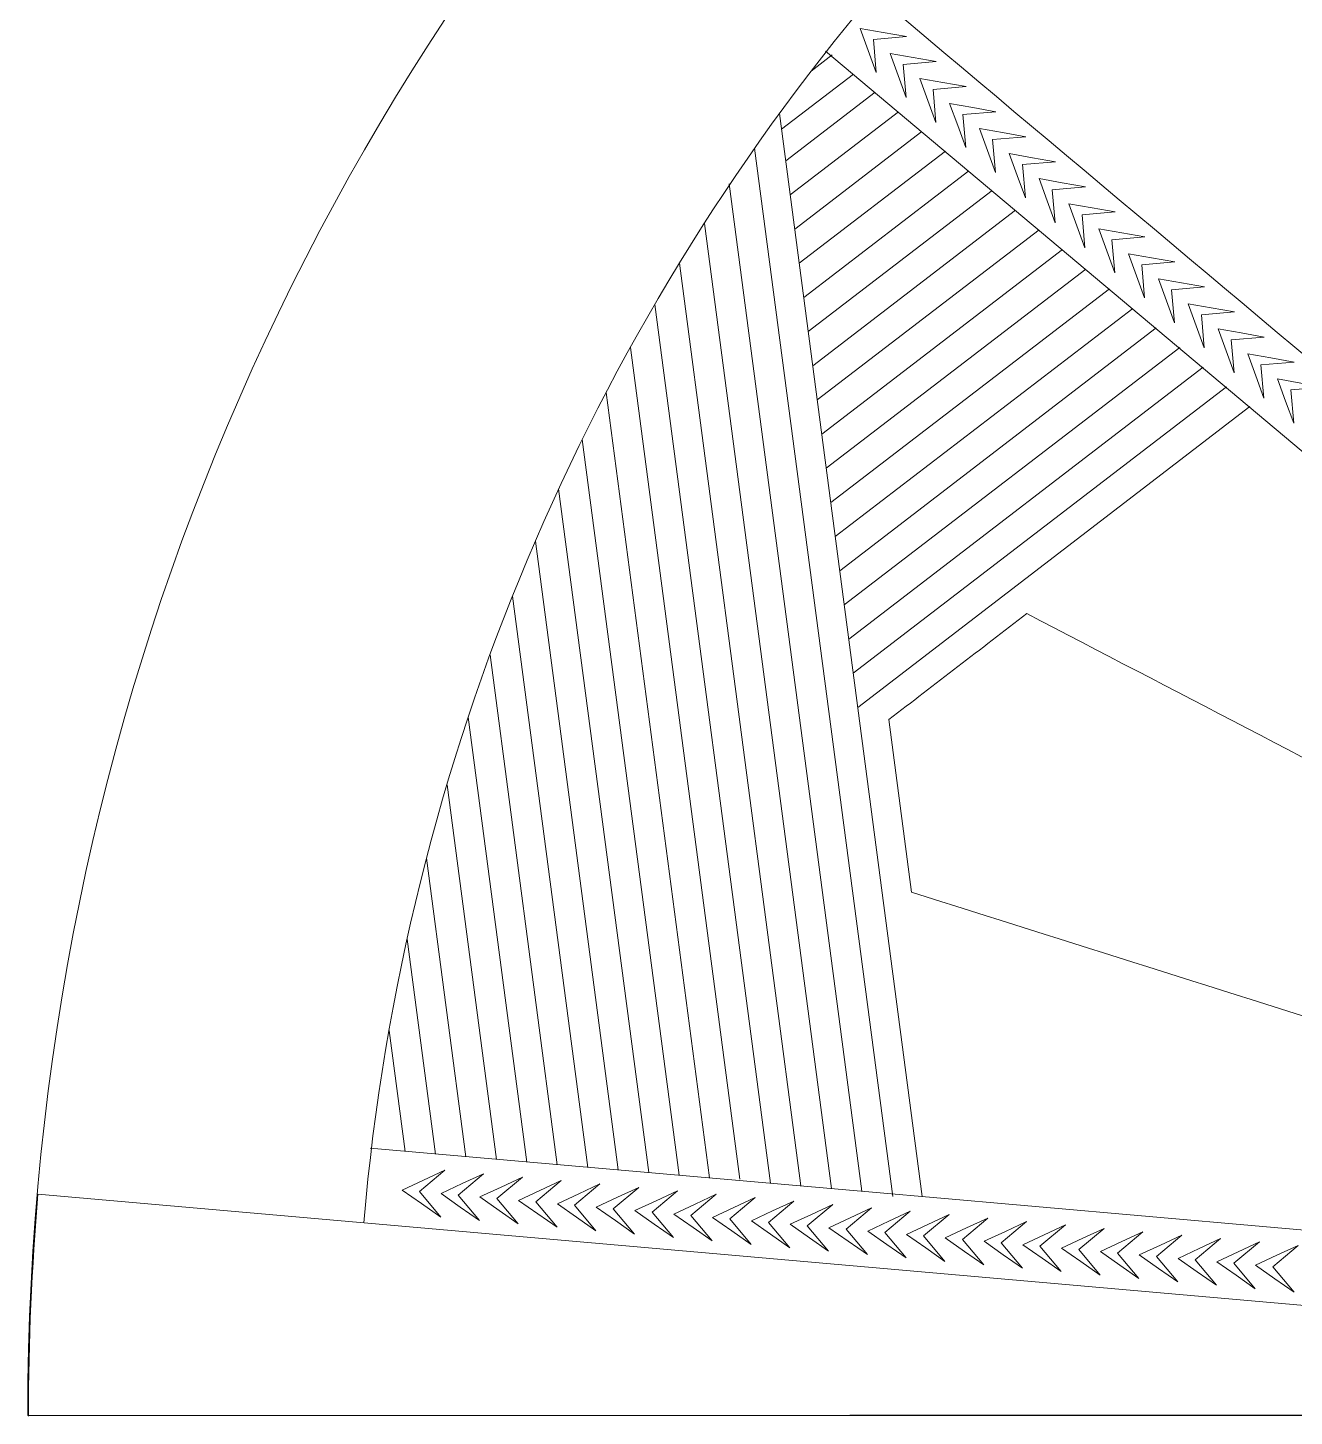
# Model space of a CAD drawing. Header units: inches. Extents: x -151 to 18, y -59 to 24.
# Drawn here: x -151.36 to -144.56, y -51.38 to -43.93 of the extents above; entities that cross this region are included whole.
import ezdxf

# ---------------------------------------------------------------- set-up
doc = ezdxf.new("R2010")
doc.units = ezdxf.units.IN
doc.header["$MEASUREMENT"] = 0
doc.layers.add('Layer 1', color=7, linetype='Continuous')

msp = doc.modelspace()

# ---------------------------------------------------------------- linework, layer by layer
at = {"layer": 'Layer 1', "color": 1, "lineweight": 9}
for points, knots in [([(-137.7157, -47.3529), (-139.9365, -47.3529), (-141.7369, -49.1533), (-141.7369, -51.3741), (-141.7369, -51.3741), (-141.7369, -51.3757), (-141.7369, -51.3774), (-141.7369, -51.379), (-141.7369, -51.379), (-141.7369, -51.379), (-146.9492, -51.3796), (-146.9492, -51.3796), (-146.9492, -51.3796), (-146.9492, -51.3796), (-151.357, -51.3802), (-151.357, -51.3802), (-151.357, -51.3802), (-151.357, -51.3802), (-151.3607, -51.3802), (-151.3607, -51.3802), (-151.3607, -51.3802), (-151.3607, -51.3782), (-151.3607, -51.3761), (-151.3607, -51.3741), (-151.3607, -51.3741), (-151.3607, -43.8433), (-145.2557, -37.7383), (-137.7249, -37.7383), (-137.7249, -37.7383), (-130.1955, -37.7383), (-124.0915, -43.8408), (-124.089, -51.3696), (-124.089, -51.3696), (-124.089, -51.3696), (-133.6945, -51.3741), (-133.6945, -51.3741), (-133.6945, -51.3741), (-133.6945, -49.1533), (-135.4948, -47.3529), (-137.7157, -47.3529)], [0, 0, 0, 0, 0.090909, 0.090909, 0.090909, 0.090909, 0.181818, 0.181818, 0.181818, 0.181818, 0.272727, 0.272727, 0.272727, 0.272727, 0.363636, 0.363636, 0.363636, 0.363636, 0.454545, 0.454545, 0.454545, 0.454545, 0.545455, 0.545455, 0.545455, 0.545455, 0.636364, 0.636364, 0.636364, 0.636364, 0.727273, 0.727273, 0.727273, 0.727273, 0.818182, 0.818182, 0.818182, 0.818182, 1, 1, 1, 1]), ([(-146.6455, -43.9787), (-146.6455, -43.9787), (-146.823, -43.9942), (-146.823, -43.9942), (-146.823, -43.9942), (-146.823, -43.9942), (-146.8074, -44.1717), (-146.8074, -44.1717), (-146.8074, -44.1717), (-146.8074, -44.1717), (-146.8505, -44.0533), (-146.8505, -44.0533), (-146.8505, -44.0533), (-146.8505, -44.0533), (-146.8936, -43.935), (-146.8936, -43.935), (-146.8936, -43.935), (-146.8936, -43.935), (-146.7696, -43.9569), (-146.7696, -43.9569), (-146.7696, -43.9569), (-146.7696, -43.9569), (-146.6455, -43.9787), (-146.6455, -43.9787)], [0, 0, 0, 0, 0.142857, 0.142857, 0.142857, 0.142857, 0.285714, 0.285714, 0.285714, 0.285714, 0.428571, 0.428571, 0.428571, 0.428571, 0.571429, 0.571429, 0.571429, 0.571429, 0.714286, 0.714286, 0.714286, 0.714286, 1, 1, 1, 1]), ([(-146.663, -44.1287), (-146.663, -44.1287), (-146.6474, -44.3061), (-146.6474, -44.3061), (-146.6474, -44.3061), (-146.6474, -44.3061), (-146.6905, -44.1878), (-146.6905, -44.1878), (-146.6905, -44.1878), (-146.6905, -44.1878), (-146.7336, -44.0694), (-146.7336, -44.0694), (-146.7336, -44.0694), (-146.7336, -44.0694), (-146.6096, -44.0913), (-146.6096, -44.0913), (-146.6096, -44.0913), (-146.6096, -44.0913), (-146.4855, -44.1131), (-146.4855, -44.1131), (-146.4855, -44.1131), (-146.4855, -44.1131), (-146.663, -44.1287), (-146.663, -44.1287)], [0, 0, 0, 0, 0.142857, 0.142857, 0.142857, 0.142857, 0.285714, 0.285714, 0.285714, 0.285714, 0.428571, 0.428571, 0.428571, 0.428571, 0.571429, 0.571429, 0.571429, 0.571429, 0.714286, 0.714286, 0.714286, 0.714286, 1, 1, 1, 1]), ([(-146.503, -44.2631), (-146.503, -44.2631), (-146.4875, -44.4405), (-146.4875, -44.4405), (-146.4875, -44.4405), (-146.4875, -44.4405), (-146.5305, -44.3221), (-146.5305, -44.3221), (-146.5305, -44.3221), (-146.5305, -44.3221), (-146.5736, -44.2038), (-146.5736, -44.2038), (-146.5736, -44.2038), (-146.5736, -44.2038), (-146.4496, -44.2257), (-146.4496, -44.2257), (-146.4496, -44.2257), (-146.4496, -44.2257), (-146.3255, -44.2475), (-146.3255, -44.2475), (-146.3255, -44.2475), (-146.3255, -44.2475), (-146.503, -44.2631), (-146.503, -44.2631)], [0, 0, 0, 0, 0.142857, 0.142857, 0.142857, 0.142857, 0.285714, 0.285714, 0.285714, 0.285714, 0.428571, 0.428571, 0.428571, 0.428571, 0.571429, 0.571429, 0.571429, 0.571429, 0.714286, 0.714286, 0.714286, 0.714286, 1, 1, 1, 1]), ([(-146.343, -44.3975), (-146.343, -44.3975), (-146.3274, -44.5749), (-146.3274, -44.5749), (-146.3274, -44.5749), (-146.3274, -44.5749), (-146.3705, -44.4566), (-146.3705, -44.4566), (-146.3705, -44.4566), (-146.3705, -44.4566), (-146.4136, -44.3382), (-146.4136, -44.3382), (-146.4136, -44.3382), (-146.4136, -44.3382), (-146.2896, -44.3601), (-146.2896, -44.3601), (-146.2896, -44.3601), (-146.2896, -44.3601), (-146.1655, -44.3819), (-146.1655, -44.3819), (-146.1655, -44.3819), (-146.1655, -44.3819), (-146.343, -44.3975), (-146.343, -44.3975)], [0, 0, 0, 0, 0.142857, 0.142857, 0.142857, 0.142857, 0.285714, 0.285714, 0.285714, 0.285714, 0.428571, 0.428571, 0.428571, 0.428571, 0.571429, 0.571429, 0.571429, 0.571429, 0.714286, 0.714286, 0.714286, 0.714286, 1, 1, 1, 1]), ([(-146.183, -44.5319), (-146.183, -44.5319), (-146.1675, -44.7093), (-146.1675, -44.7093), (-146.1675, -44.7093), (-146.1675, -44.7093), (-146.2105, -44.5909), (-146.2105, -44.5909), (-146.2105, -44.5909), (-146.2105, -44.5909), (-146.2536, -44.4726), (-146.2536, -44.4726), (-146.2536, -44.4726), (-146.2536, -44.4726), (-146.1296, -44.4945), (-146.1296, -44.4945), (-146.1296, -44.4945), (-146.1296, -44.4945), (-146.0055, -44.5164), (-146.0055, -44.5164), (-146.0055, -44.5164), (-146.0055, -44.5164), (-146.183, -44.5319), (-146.183, -44.5319)], [0, 0, 0, 0, 0.142857, 0.142857, 0.142857, 0.142857, 0.285714, 0.285714, 0.285714, 0.285714, 0.428571, 0.428571, 0.428571, 0.428571, 0.571429, 0.571429, 0.571429, 0.571429, 0.714286, 0.714286, 0.714286, 0.714286, 1, 1, 1, 1]), ([(-146.023, -44.6663), (-146.023, -44.6663), (-146.0074, -44.8437), (-146.0074, -44.8437), (-146.0074, -44.8437), (-146.0074, -44.8437), (-146.0505, -44.7254), (-146.0505, -44.7254), (-146.0505, -44.7254), (-146.0505, -44.7254), (-146.0936, -44.607), (-146.0936, -44.607), (-146.0936, -44.607), (-146.0936, -44.607), (-145.9696, -44.6289), (-145.9696, -44.6289), (-145.9696, -44.6289), (-145.9696, -44.6289), (-145.8455, -44.6507), (-145.8455, -44.6507), (-145.8455, -44.6507), (-145.8455, -44.6507), (-146.023, -44.6663), (-146.023, -44.6663)], [0, 0, 0, 0, 0.142857, 0.142857, 0.142857, 0.142857, 0.285714, 0.285714, 0.285714, 0.285714, 0.428571, 0.428571, 0.428571, 0.428571, 0.571429, 0.571429, 0.571429, 0.571429, 0.714286, 0.714286, 0.714286, 0.714286, 1, 1, 1, 1]), ([(-145.863, -44.8007), (-145.863, -44.8007), (-145.8475, -44.9781), (-145.8475, -44.9781), (-145.8475, -44.9781), (-145.8475, -44.9781), (-145.8905, -44.8597), (-145.8905, -44.8597), (-145.8905, -44.8597), (-145.8905, -44.8597), (-145.9336, -44.7414), (-145.9336, -44.7414), (-145.9336, -44.7414), (-145.9336, -44.7414), (-145.8096, -44.7633), (-145.8096, -44.7633), (-145.8096, -44.7633), (-145.8096, -44.7633), (-145.6855, -44.7852), (-145.6855, -44.7852), (-145.6855, -44.7852), (-145.6855, -44.7852), (-145.863, -44.8007), (-145.863, -44.8007)], [0, 0, 0, 0, 0.142857, 0.142857, 0.142857, 0.142857, 0.285714, 0.285714, 0.285714, 0.285714, 0.428571, 0.428571, 0.428571, 0.428571, 0.571429, 0.571429, 0.571429, 0.571429, 0.714286, 0.714286, 0.714286, 0.714286, 1, 1, 1, 1]), ([(-145.703, -44.9351), (-145.703, -44.9351), (-145.6874, -45.1125), (-145.6874, -45.1125), (-145.6874, -45.1125), (-145.6874, -45.1125), (-145.7305, -44.9942), (-145.7305, -44.9942), (-145.7305, -44.9942), (-145.7305, -44.9942), (-145.7736, -44.8758), (-145.7736, -44.8758), (-145.7736, -44.8758), (-145.7736, -44.8758), (-145.6496, -44.8977), (-145.6496, -44.8977), (-145.6496, -44.8977), (-145.6496, -44.8977), (-145.5255, -44.9195), (-145.5255, -44.9195), (-145.5255, -44.9195), (-145.5255, -44.9195), (-145.703, -44.9351), (-145.703, -44.9351)], [0, 0, 0, 0, 0.142857, 0.142857, 0.142857, 0.142857, 0.285714, 0.285714, 0.285714, 0.285714, 0.428571, 0.428571, 0.428571, 0.428571, 0.571429, 0.571429, 0.571429, 0.571429, 0.714286, 0.714286, 0.714286, 0.714286, 1, 1, 1, 1]), ([(-145.543, -45.0695), (-145.543, -45.0695), (-145.5274, -45.2469), (-145.5274, -45.2469), (-145.5274, -45.2469), (-145.5274, -45.2469), (-145.5705, -45.1285), (-145.5705, -45.1285), (-145.5705, -45.1285), (-145.5705, -45.1285), (-145.6136, -45.0102), (-145.6136, -45.0102), (-145.6136, -45.0102), (-145.6136, -45.0102), (-145.4896, -45.0321), (-145.4896, -45.0321), (-145.4896, -45.0321), (-145.4896, -45.0321), (-145.3655, -45.054), (-145.3655, -45.054), (-145.3655, -45.054), (-145.3655, -45.054), (-145.543, -45.0695), (-145.543, -45.0695)], [0, 0, 0, 0, 0.142857, 0.142857, 0.142857, 0.142857, 0.285714, 0.285714, 0.285714, 0.285714, 0.428571, 0.428571, 0.428571, 0.428571, 0.571429, 0.571429, 0.571429, 0.571429, 0.714286, 0.714286, 0.714286, 0.714286, 1, 1, 1, 1]), ([(-145.383, -45.2039), (-145.383, -45.2039), (-145.3674, -45.3813), (-145.3674, -45.3813), (-145.3674, -45.3813), (-145.3674, -45.3813), (-145.4105, -45.263), (-145.4105, -45.263), (-145.4105, -45.263), (-145.4105, -45.263), (-145.4536, -45.1446), (-145.4536, -45.1446), (-145.4536, -45.1446), (-145.4536, -45.1446), (-145.3296, -45.1665), (-145.3296, -45.1665), (-145.3296, -45.1665), (-145.3296, -45.1665), (-145.2056, -45.1883), (-145.2056, -45.1883), (-145.2056, -45.1883), (-145.2056, -45.1883), (-145.383, -45.2039), (-145.383, -45.2039)], [0, 0, 0, 0, 0.142857, 0.142857, 0.142857, 0.142857, 0.285714, 0.285714, 0.285714, 0.285714, 0.428571, 0.428571, 0.428571, 0.428571, 0.571429, 0.571429, 0.571429, 0.571429, 0.714286, 0.714286, 0.714286, 0.714286, 1, 1, 1, 1]), ([(-145.223, -45.3383), (-145.223, -45.3383), (-145.2075, -45.5157), (-145.2075, -45.5157), (-145.2075, -45.5157), (-145.2075, -45.5157), (-145.2505, -45.3974), (-145.2505, -45.3974), (-145.2505, -45.3974), (-145.2505, -45.3974), (-145.2936, -45.279), (-145.2936, -45.279), (-145.2936, -45.279), (-145.2936, -45.279), (-145.1696, -45.3009), (-145.1696, -45.3009), (-145.1696, -45.3009), (-145.1696, -45.3009), (-145.0455, -45.3228), (-145.0455, -45.3228), (-145.0455, -45.3228), (-145.0455, -45.3228), (-145.223, -45.3383), (-145.223, -45.3383)], [0, 0, 0, 0, 0.142857, 0.142857, 0.142857, 0.142857, 0.285714, 0.285714, 0.285714, 0.285714, 0.428571, 0.428571, 0.428571, 0.428571, 0.571429, 0.571429, 0.571429, 0.571429, 0.714286, 0.714286, 0.714286, 0.714286, 1, 1, 1, 1]), ([(-145.063, -45.4727), (-145.063, -45.4727), (-145.0474, -45.6501), (-145.0474, -45.6501), (-145.0474, -45.6501), (-145.0474, -45.6501), (-145.0905, -45.5318), (-145.0905, -45.5318), (-145.0905, -45.5318), (-145.0905, -45.5318), (-145.1336, -45.4134), (-145.1336, -45.4134), (-145.1336, -45.4134), (-145.1336, -45.4134), (-145.0096, -45.4353), (-145.0096, -45.4353), (-145.0096, -45.4353), (-145.0096, -45.4353), (-144.8855, -45.4572), (-144.8855, -45.4572), (-144.8855, -45.4572), (-144.8855, -45.4572), (-145.063, -45.4727), (-145.063, -45.4727)], [0, 0, 0, 0, 0.142857, 0.142857, 0.142857, 0.142857, 0.285714, 0.285714, 0.285714, 0.285714, 0.428571, 0.428571, 0.428571, 0.428571, 0.571429, 0.571429, 0.571429, 0.571429, 0.714286, 0.714286, 0.714286, 0.714286, 1, 1, 1, 1]), ([(-144.903, -45.6071), (-144.903, -45.6071), (-144.8875, -45.7845), (-144.8875, -45.7845), (-144.8875, -45.7845), (-144.8875, -45.7845), (-144.9305, -45.6662), (-144.9305, -45.6662), (-144.9305, -45.6662), (-144.9305, -45.6662), (-144.9736, -45.5478), (-144.9736, -45.5478), (-144.9736, -45.5478), (-144.9736, -45.5478), (-144.8496, -45.5697), (-144.8496, -45.5697), (-144.8496, -45.5697), (-144.8496, -45.5697), (-144.7256, -45.5916), (-144.7256, -45.5916), (-144.7256, -45.5916), (-144.7256, -45.5916), (-144.903, -45.6071), (-144.903, -45.6071)], [0, 0, 0, 0, 0.142857, 0.142857, 0.142857, 0.142857, 0.285714, 0.285714, 0.285714, 0.285714, 0.428571, 0.428571, 0.428571, 0.428571, 0.571429, 0.571429, 0.571429, 0.571429, 0.714286, 0.714286, 0.714286, 0.714286, 1, 1, 1, 1]), ([(-144.743, -45.7415), (-144.743, -45.7415), (-144.7275, -45.9189), (-144.7275, -45.9189), (-144.7275, -45.9189), (-144.7275, -45.9189), (-144.7705, -45.8006), (-144.7705, -45.8006), (-144.7705, -45.8006), (-144.7705, -45.8006), (-144.8136, -45.6822), (-144.8136, -45.6822), (-144.8136, -45.6822), (-144.8136, -45.6822), (-144.6896, -45.7041), (-144.6896, -45.7041), (-144.6896, -45.7041), (-144.6896, -45.7041), (-144.5655, -45.726), (-144.5655, -45.726), (-144.5655, -45.726), (-144.5655, -45.726), (-144.743, -45.7415), (-144.743, -45.7415)], [0, 0, 0, 0, 0.142857, 0.142857, 0.142857, 0.142857, 0.285714, 0.285714, 0.285714, 0.285714, 0.428571, 0.428571, 0.428571, 0.428571, 0.571429, 0.571429, 0.571429, 0.571429, 0.714286, 0.714286, 0.714286, 0.714286, 1, 1, 1, 1]), ([(-144.583, -45.8759), (-144.583, -45.8759), (-144.5674, -46.0533), (-144.5674, -46.0533), (-144.5674, -46.0533), (-144.5674, -46.0533), (-144.6105, -45.935), (-144.6105, -45.935), (-144.6105, -45.935), (-144.6105, -45.935), (-144.6536, -45.8166), (-144.6536, -45.8166), (-144.6536, -45.8166), (-144.6536, -45.8166), (-144.5296, -45.8385), (-144.5296, -45.8385), (-144.5296, -45.8385), (-144.5296, -45.8385), (-144.4055, -45.8604), (-144.4055, -45.8604), (-144.4055, -45.8604), (-144.4055, -45.8604), (-144.583, -45.8759), (-144.583, -45.8759)], [0, 0, 0, 0, 0.142857, 0.142857, 0.142857, 0.142857, 0.285714, 0.285714, 0.285714, 0.285714, 0.428571, 0.428571, 0.428571, 0.428571, 0.571429, 0.571429, 0.571429, 0.571429, 0.714286, 0.714286, 0.714286, 0.714286, 1, 1, 1, 1]), ([(-149.1229, -50.0643), (-149.1229, -50.0643), (-149.2593, -50.1788), (-149.2593, -50.1788), (-149.2593, -50.1788), (-149.2593, -50.1788), (-149.1448, -50.3153), (-149.1448, -50.3153), (-149.1448, -50.3153), (-149.1448, -50.3153), (-149.248, -50.243), (-149.248, -50.243), (-149.248, -50.243), (-149.248, -50.243), (-149.3512, -50.1708), (-149.3512, -50.1708), (-149.3512, -50.1708), (-149.3512, -50.1708), (-149.237, -50.1176), (-149.237, -50.1176), (-149.237, -50.1176), (-149.237, -50.1176), (-149.1229, -50.0643), (-149.1229, -50.0643)], [0, 0, 0, 0, 0.142857, 0.142857, 0.142857, 0.142857, 0.285714, 0.285714, 0.285714, 0.285714, 0.428571, 0.428571, 0.428571, 0.428571, 0.571429, 0.571429, 0.571429, 0.571429, 0.714286, 0.714286, 0.714286, 0.714286, 1, 1, 1, 1]), ([(-149.0512, -50.1972), (-149.0512, -50.1972), (-148.9367, -50.3336), (-148.9367, -50.3336), (-148.9367, -50.3336), (-148.9367, -50.3336), (-149.0398, -50.2614), (-149.0398, -50.2614), (-149.0398, -50.2614), (-149.0398, -50.2614), (-149.143, -50.1891), (-149.143, -50.1891), (-149.143, -50.1891), (-149.143, -50.1891), (-149.0289, -50.1359), (-149.0289, -50.1359), (-149.0289, -50.1359), (-149.0289, -50.1359), (-148.9147, -50.0827), (-148.9147, -50.0827), (-148.9147, -50.0827), (-148.9147, -50.0827), (-149.0512, -50.1972), (-149.0512, -50.1972)], [0, 0, 0, 0, 0.142857, 0.142857, 0.142857, 0.142857, 0.285714, 0.285714, 0.285714, 0.285714, 0.428571, 0.428571, 0.428571, 0.428571, 0.571429, 0.571429, 0.571429, 0.571429, 0.714286, 0.714286, 0.714286, 0.714286, 1, 1, 1, 1]), ([(-148.843, -50.2155), (-148.843, -50.2155), (-148.7285, -50.3519), (-148.7285, -50.3519), (-148.7285, -50.3519), (-148.7285, -50.3519), (-148.8317, -50.2797), (-148.8317, -50.2797), (-148.8317, -50.2797), (-148.8317, -50.2797), (-148.9349, -50.2074), (-148.9349, -50.2074), (-148.9349, -50.2074), (-148.9349, -50.2074), (-148.8207, -50.1542), (-148.8207, -50.1542), (-148.8207, -50.1542), (-148.8207, -50.1542), (-148.7066, -50.101), (-148.7066, -50.101), (-148.7066, -50.101), (-148.7066, -50.101), (-148.843, -50.2155), (-148.843, -50.2155)], [0, 0, 0, 0, 0.142857, 0.142857, 0.142857, 0.142857, 0.285714, 0.285714, 0.285714, 0.285714, 0.428571, 0.428571, 0.428571, 0.428571, 0.571429, 0.571429, 0.571429, 0.571429, 0.714286, 0.714286, 0.714286, 0.714286, 1, 1, 1, 1]), ([(-148.6349, -50.2338), (-148.6349, -50.2338), (-148.5204, -50.3703), (-148.5204, -50.3703), (-148.5204, -50.3703), (-148.5204, -50.3703), (-148.6236, -50.298), (-148.6236, -50.298), (-148.6236, -50.298), (-148.6236, -50.298), (-148.7267, -50.2258), (-148.7267, -50.2258), (-148.7267, -50.2258), (-148.7267, -50.2258), (-148.6126, -50.1725), (-148.6126, -50.1725), (-148.6126, -50.1725), (-148.6126, -50.1725), (-148.4984, -50.1193), (-148.4984, -50.1193), (-148.4984, -50.1193), (-148.4984, -50.1193), (-148.6349, -50.2338), (-148.6349, -50.2338)], [0, 0, 0, 0, 0.142857, 0.142857, 0.142857, 0.142857, 0.285714, 0.285714, 0.285714, 0.285714, 0.428571, 0.428571, 0.428571, 0.428571, 0.571429, 0.571429, 0.571429, 0.571429, 0.714286, 0.714286, 0.714286, 0.714286, 1, 1, 1, 1]), ([(-148.4267, -50.2521), (-148.4267, -50.2521), (-148.3122, -50.3886), (-148.3122, -50.3886), (-148.3122, -50.3886), (-148.3122, -50.3886), (-148.4154, -50.3164), (-148.4154, -50.3164), (-148.4154, -50.3164), (-148.4154, -50.3164), (-148.5186, -50.2441), (-148.5186, -50.2441), (-148.5186, -50.2441), (-148.5186, -50.2441), (-148.4044, -50.1909), (-148.4044, -50.1909), (-148.4044, -50.1909), (-148.4044, -50.1909), (-148.2903, -50.1376), (-148.2903, -50.1376), (-148.2903, -50.1376), (-148.2903, -50.1376), (-148.4267, -50.2521), (-148.4267, -50.2521)], [0, 0, 0, 0, 0.142857, 0.142857, 0.142857, 0.142857, 0.285714, 0.285714, 0.285714, 0.285714, 0.428571, 0.428571, 0.428571, 0.428571, 0.571429, 0.571429, 0.571429, 0.571429, 0.714286, 0.714286, 0.714286, 0.714286, 1, 1, 1, 1]), ([(-148.2186, -50.2704), (-148.2186, -50.2704), (-148.1041, -50.4069), (-148.1041, -50.4069), (-148.1041, -50.4069), (-148.1041, -50.4069), (-148.2072, -50.3347), (-148.2072, -50.3347), (-148.2072, -50.3347), (-148.2072, -50.3347), (-148.3104, -50.2624), (-148.3104, -50.2624), (-148.3104, -50.2624), (-148.3104, -50.2624), (-148.1963, -50.2092), (-148.1963, -50.2092), (-148.1963, -50.2092), (-148.1963, -50.2092), (-148.0821, -50.156), (-148.0821, -50.156), (-148.0821, -50.156), (-148.0821, -50.156), (-148.2186, -50.2704), (-148.2186, -50.2704)], [0, 0, 0, 0, 0.142857, 0.142857, 0.142857, 0.142857, 0.285714, 0.285714, 0.285714, 0.285714, 0.428571, 0.428571, 0.428571, 0.428571, 0.571429, 0.571429, 0.571429, 0.571429, 0.714286, 0.714286, 0.714286, 0.714286, 1, 1, 1, 1]), ([(-148.0104, -50.2888), (-148.0104, -50.2888), (-147.8959, -50.4252), (-147.8959, -50.4252), (-147.8959, -50.4252), (-147.8959, -50.4252), (-147.9991, -50.353), (-147.9991, -50.353), (-147.9991, -50.353), (-147.9991, -50.353), (-148.1022, -50.2808), (-148.1022, -50.2808), (-148.1022, -50.2808), (-148.1022, -50.2808), (-147.9881, -50.2275), (-147.9881, -50.2275), (-147.9881, -50.2275), (-147.9881, -50.2275), (-147.874, -50.1743), (-147.874, -50.1743), (-147.874, -50.1743), (-147.874, -50.1743), (-148.0104, -50.2888), (-148.0104, -50.2888)], [0, 0, 0, 0, 0.142857, 0.142857, 0.142857, 0.142857, 0.285714, 0.285714, 0.285714, 0.285714, 0.428571, 0.428571, 0.428571, 0.428571, 0.571429, 0.571429, 0.571429, 0.571429, 0.714286, 0.714286, 0.714286, 0.714286, 1, 1, 1, 1]), ([(-147.8022, -50.3071), (-147.8022, -50.3071), (-147.6878, -50.4435), (-147.6878, -50.4435), (-147.6878, -50.4435), (-147.6878, -50.4435), (-147.7909, -50.3713), (-147.7909, -50.3713), (-147.7909, -50.3713), (-147.7909, -50.3713), (-147.8941, -50.2991), (-147.8941, -50.2991), (-147.8941, -50.2991), (-147.8941, -50.2991), (-147.7799, -50.2458), (-147.7799, -50.2458), (-147.7799, -50.2458), (-147.7799, -50.2458), (-147.6658, -50.1926), (-147.6658, -50.1926), (-147.6658, -50.1926), (-147.6658, -50.1926), (-147.8022, -50.3071), (-147.8022, -50.3071)], [0, 0, 0, 0, 0.142857, 0.142857, 0.142857, 0.142857, 0.285714, 0.285714, 0.285714, 0.285714, 0.428571, 0.428571, 0.428571, 0.428571, 0.571429, 0.571429, 0.571429, 0.571429, 0.714286, 0.714286, 0.714286, 0.714286, 1, 1, 1, 1]), ([(-147.5941, -50.3254), (-147.5941, -50.3254), (-147.4796, -50.4619), (-147.4796, -50.4619), (-147.4796, -50.4619), (-147.4796, -50.4619), (-147.5828, -50.3896), (-147.5828, -50.3896), (-147.5828, -50.3896), (-147.5828, -50.3896), (-147.6859, -50.3174), (-147.6859, -50.3174), (-147.6859, -50.3174), (-147.6859, -50.3174), (-147.5718, -50.2641), (-147.5718, -50.2641), (-147.5718, -50.2641), (-147.5718, -50.2641), (-147.4576, -50.2109), (-147.4576, -50.2109), (-147.4576, -50.2109), (-147.4576, -50.2109), (-147.5941, -50.3254), (-147.5941, -50.3254)], [0, 0, 0, 0, 0.142857, 0.142857, 0.142857, 0.142857, 0.285714, 0.285714, 0.285714, 0.285714, 0.428571, 0.428571, 0.428571, 0.428571, 0.571429, 0.571429, 0.571429, 0.571429, 0.714286, 0.714286, 0.714286, 0.714286, 1, 1, 1, 1]), ([(-147.3859, -50.3437), (-147.3859, -50.3437), (-147.2714, -50.4802), (-147.2714, -50.4802), (-147.2714, -50.4802), (-147.2714, -50.4802), (-147.3746, -50.408), (-147.3746, -50.408), (-147.3746, -50.408), (-147.3746, -50.408), (-147.4778, -50.3357), (-147.4778, -50.3357), (-147.4778, -50.3357), (-147.4778, -50.3357), (-147.3636, -50.2825), (-147.3636, -50.2825), (-147.3636, -50.2825), (-147.3636, -50.2825), (-147.2495, -50.2293), (-147.2495, -50.2293), (-147.2495, -50.2293), (-147.2495, -50.2293), (-147.3859, -50.3437), (-147.3859, -50.3437)], [0, 0, 0, 0, 0.142857, 0.142857, 0.142857, 0.142857, 0.285714, 0.285714, 0.285714, 0.285714, 0.428571, 0.428571, 0.428571, 0.428571, 0.571429, 0.571429, 0.571429, 0.571429, 0.714286, 0.714286, 0.714286, 0.714286, 1, 1, 1, 1]), ([(-147.1778, -50.3621), (-147.1778, -50.3621), (-147.0633, -50.4985), (-147.0633, -50.4985), (-147.0633, -50.4985), (-147.0633, -50.4985), (-147.1665, -50.4263), (-147.1665, -50.4263), (-147.1665, -50.4263), (-147.1665, -50.4263), (-147.2696, -50.354), (-147.2696, -50.354), (-147.2696, -50.354), (-147.2696, -50.354), (-147.1555, -50.3008), (-147.1555, -50.3008), (-147.1555, -50.3008), (-147.1555, -50.3008), (-147.0413, -50.2476), (-147.0413, -50.2476), (-147.0413, -50.2476), (-147.0413, -50.2476), (-147.1778, -50.3621), (-147.1778, -50.3621)], [0, 0, 0, 0, 0.142857, 0.142857, 0.142857, 0.142857, 0.285714, 0.285714, 0.285714, 0.285714, 0.428571, 0.428571, 0.428571, 0.428571, 0.571429, 0.571429, 0.571429, 0.571429, 0.714286, 0.714286, 0.714286, 0.714286, 1, 1, 1, 1]), ([(-146.9696, -50.3804), (-146.9696, -50.3804), (-146.8551, -50.5168), (-146.8551, -50.5168), (-146.8551, -50.5168), (-146.8551, -50.5168), (-146.9583, -50.4446), (-146.9583, -50.4446), (-146.9583, -50.4446), (-146.9583, -50.4446), (-147.0615, -50.3724), (-147.0615, -50.3724), (-147.0615, -50.3724), (-147.0615, -50.3724), (-146.9473, -50.3191), (-146.9473, -50.3191), (-146.9473, -50.3191), (-146.9473, -50.3191), (-146.8332, -50.2659), (-146.8332, -50.2659), (-146.8332, -50.2659), (-146.8332, -50.2659), (-146.9696, -50.3804), (-146.9696, -50.3804)], [0, 0, 0, 0, 0.142857, 0.142857, 0.142857, 0.142857, 0.285714, 0.285714, 0.285714, 0.285714, 0.428571, 0.428571, 0.428571, 0.428571, 0.571429, 0.571429, 0.571429, 0.571429, 0.714286, 0.714286, 0.714286, 0.714286, 1, 1, 1, 1]), ([(-146.7615, -50.3987), (-146.7615, -50.3987), (-146.647, -50.5351), (-146.647, -50.5351), (-146.647, -50.5351), (-146.647, -50.5351), (-146.7502, -50.4629), (-146.7502, -50.4629), (-146.7502, -50.4629), (-146.7502, -50.4629), (-146.8533, -50.3907), (-146.8533, -50.3907), (-146.8533, -50.3907), (-146.8533, -50.3907), (-146.7392, -50.3375), (-146.7392, -50.3375), (-146.7392, -50.3375), (-146.7392, -50.3375), (-146.625, -50.2842), (-146.625, -50.2842), (-146.625, -50.2842), (-146.625, -50.2842), (-146.7615, -50.3987), (-146.7615, -50.3987)], [0, 0, 0, 0, 0.142857, 0.142857, 0.142857, 0.142857, 0.285714, 0.285714, 0.285714, 0.285714, 0.428571, 0.428571, 0.428571, 0.428571, 0.571429, 0.571429, 0.571429, 0.571429, 0.714286, 0.714286, 0.714286, 0.714286, 1, 1, 1, 1]), ([(-146.5533, -50.417), (-146.5533, -50.417), (-146.4388, -50.5535), (-146.4388, -50.5535), (-146.4388, -50.5535), (-146.4388, -50.5535), (-146.542, -50.4812), (-146.542, -50.4812), (-146.542, -50.4812), (-146.542, -50.4812), (-146.6452, -50.409), (-146.6452, -50.409), (-146.6452, -50.409), (-146.6452, -50.409), (-146.531, -50.3558), (-146.531, -50.3558), (-146.531, -50.3558), (-146.531, -50.3558), (-146.4169, -50.3025), (-146.4169, -50.3025), (-146.4169, -50.3025), (-146.4169, -50.3025), (-146.5533, -50.417), (-146.5533, -50.417)], [0, 0, 0, 0, 0.142857, 0.142857, 0.142857, 0.142857, 0.285714, 0.285714, 0.285714, 0.285714, 0.428571, 0.428571, 0.428571, 0.428571, 0.571429, 0.571429, 0.571429, 0.571429, 0.714286, 0.714286, 0.714286, 0.714286, 1, 1, 1, 1]), ([(-146.3452, -50.4354), (-146.3452, -50.4354), (-146.2307, -50.5718), (-146.2307, -50.5718), (-146.2307, -50.5718), (-146.2307, -50.5718), (-146.3338, -50.4996), (-146.3338, -50.4996), (-146.3338, -50.4996), (-146.3338, -50.4996), (-146.437, -50.4273), (-146.437, -50.4273), (-146.437, -50.4273), (-146.437, -50.4273), (-146.3229, -50.3741), (-146.3229, -50.3741), (-146.3229, -50.3741), (-146.3229, -50.3741), (-146.2087, -50.3209), (-146.2087, -50.3209), (-146.2087, -50.3209), (-146.2087, -50.3209), (-146.3452, -50.4354), (-146.3452, -50.4354)], [0, 0, 0, 0, 0.142857, 0.142857, 0.142857, 0.142857, 0.285714, 0.285714, 0.285714, 0.285714, 0.428571, 0.428571, 0.428571, 0.428571, 0.571429, 0.571429, 0.571429, 0.571429, 0.714286, 0.714286, 0.714286, 0.714286, 1, 1, 1, 1]), ([(-146.137, -50.4537), (-146.137, -50.4537), (-146.0225, -50.5901), (-146.0225, -50.5901), (-146.0225, -50.5901), (-146.0225, -50.5901), (-146.1257, -50.5179), (-146.1257, -50.5179), (-146.1257, -50.5179), (-146.1257, -50.5179), (-146.2289, -50.4456), (-146.2289, -50.4456), (-146.2289, -50.4456), (-146.2289, -50.4456), (-146.1147, -50.3924), (-146.1147, -50.3924), (-146.1147, -50.3924), (-146.1147, -50.3924), (-146.0006, -50.3392), (-146.0006, -50.3392), (-146.0006, -50.3392), (-146.0006, -50.3392), (-146.137, -50.4537), (-146.137, -50.4537)], [0, 0, 0, 0, 0.142857, 0.142857, 0.142857, 0.142857, 0.285714, 0.285714, 0.285714, 0.285714, 0.428571, 0.428571, 0.428571, 0.428571, 0.571429, 0.571429, 0.571429, 0.571429, 0.714286, 0.714286, 0.714286, 0.714286, 1, 1, 1, 1]), ([(-145.9289, -50.472), (-145.9289, -50.472), (-145.8144, -50.6085), (-145.8144, -50.6085), (-145.8144, -50.6085), (-145.8144, -50.6085), (-145.9176, -50.5362), (-145.9176, -50.5362), (-145.9176, -50.5362), (-145.9176, -50.5362), (-146.0207, -50.464), (-146.0207, -50.464), (-146.0207, -50.464), (-146.0207, -50.464), (-145.9066, -50.4107), (-145.9066, -50.4107), (-145.9066, -50.4107), (-145.9066, -50.4107), (-145.7924, -50.3575), (-145.7924, -50.3575), (-145.7924, -50.3575), (-145.7924, -50.3575), (-145.9289, -50.472), (-145.9289, -50.472)], [0, 0, 0, 0, 0.142857, 0.142857, 0.142857, 0.142857, 0.285714, 0.285714, 0.285714, 0.285714, 0.428571, 0.428571, 0.428571, 0.428571, 0.571429, 0.571429, 0.571429, 0.571429, 0.714286, 0.714286, 0.714286, 0.714286, 1, 1, 1, 1]), ([(-145.7207, -50.4903), (-145.7207, -50.4903), (-145.6062, -50.6268), (-145.6062, -50.6268), (-145.6062, -50.6268), (-145.6062, -50.6268), (-145.7094, -50.5546), (-145.7094, -50.5546), (-145.7094, -50.5546), (-145.7094, -50.5546), (-145.8126, -50.4823), (-145.8126, -50.4823), (-145.8126, -50.4823), (-145.8126, -50.4823), (-145.6984, -50.4291), (-145.6984, -50.4291), (-145.6984, -50.4291), (-145.6984, -50.4291), (-145.5843, -50.3759), (-145.5843, -50.3759), (-145.5843, -50.3759), (-145.5843, -50.3759), (-145.7207, -50.4903), (-145.7207, -50.4903)], [0, 0, 0, 0, 0.142857, 0.142857, 0.142857, 0.142857, 0.285714, 0.285714, 0.285714, 0.285714, 0.428571, 0.428571, 0.428571, 0.428571, 0.571429, 0.571429, 0.571429, 0.571429, 0.714286, 0.714286, 0.714286, 0.714286, 1, 1, 1, 1]), ([(-145.5125, -50.5087), (-145.5125, -50.5087), (-145.3981, -50.6451), (-145.3981, -50.6451), (-145.3981, -50.6451), (-145.3981, -50.6451), (-145.5012, -50.5729), (-145.5012, -50.5729), (-145.5012, -50.5729), (-145.5012, -50.5729), (-145.6044, -50.5006), (-145.6044, -50.5006), (-145.6044, -50.5006), (-145.6044, -50.5006), (-145.4903, -50.4474), (-145.4903, -50.4474), (-145.4903, -50.4474), (-145.4903, -50.4474), (-145.3761, -50.3942), (-145.3761, -50.3942), (-145.3761, -50.3942), (-145.3761, -50.3942), (-145.5125, -50.5087), (-145.5125, -50.5087)], [0, 0, 0, 0, 0.142857, 0.142857, 0.142857, 0.142857, 0.285714, 0.285714, 0.285714, 0.285714, 0.428571, 0.428571, 0.428571, 0.428571, 0.571429, 0.571429, 0.571429, 0.571429, 0.714286, 0.714286, 0.714286, 0.714286, 1, 1, 1, 1]), ([(-145.3044, -50.527), (-145.3044, -50.527), (-145.1899, -50.6634), (-145.1899, -50.6634), (-145.1899, -50.6634), (-145.1899, -50.6634), (-145.2931, -50.5912), (-145.2931, -50.5912), (-145.2931, -50.5912), (-145.2931, -50.5912), (-145.3962, -50.519), (-145.3962, -50.519), (-145.3962, -50.519), (-145.3962, -50.519), (-145.2821, -50.4657), (-145.2821, -50.4657), (-145.2821, -50.4657), (-145.2821, -50.4657), (-145.1679, -50.4125), (-145.1679, -50.4125), (-145.1679, -50.4125), (-145.1679, -50.4125), (-145.3044, -50.527), (-145.3044, -50.527)], [0, 0, 0, 0, 0.142857, 0.142857, 0.142857, 0.142857, 0.285714, 0.285714, 0.285714, 0.285714, 0.428571, 0.428571, 0.428571, 0.428571, 0.571429, 0.571429, 0.571429, 0.571429, 0.714286, 0.714286, 0.714286, 0.714286, 1, 1, 1, 1]), ([(-145.0962, -50.5453), (-145.0962, -50.5453), (-144.9818, -50.6817), (-144.9818, -50.6817), (-144.9818, -50.6817), (-144.9818, -50.6817), (-145.0849, -50.6095), (-145.0849, -50.6095), (-145.0849, -50.6095), (-145.0849, -50.6095), (-145.1881, -50.5373), (-145.1881, -50.5373), (-145.1881, -50.5373), (-145.1881, -50.5373), (-145.0739, -50.484), (-145.0739, -50.484), (-145.0739, -50.484), (-145.0739, -50.484), (-144.9598, -50.4308), (-144.9598, -50.4308), (-144.9598, -50.4308), (-144.9598, -50.4308), (-145.0962, -50.5453), (-145.0962, -50.5453)], [0, 0, 0, 0, 0.142857, 0.142857, 0.142857, 0.142857, 0.285714, 0.285714, 0.285714, 0.285714, 0.428571, 0.428571, 0.428571, 0.428571, 0.571429, 0.571429, 0.571429, 0.571429, 0.714286, 0.714286, 0.714286, 0.714286, 1, 1, 1, 1]), ([(-144.8881, -50.5636), (-144.8881, -50.5636), (-144.7736, -50.7001), (-144.7736, -50.7001), (-144.7736, -50.7001), (-144.7736, -50.7001), (-144.8768, -50.6278), (-144.8768, -50.6278), (-144.8768, -50.6278), (-144.8768, -50.6278), (-144.9799, -50.5556), (-144.9799, -50.5556), (-144.9799, -50.5556), (-144.9799, -50.5556), (-144.8658, -50.5024), (-144.8658, -50.5024), (-144.8658, -50.5024), (-144.8658, -50.5024), (-144.7516, -50.4491), (-144.7516, -50.4491), (-144.7516, -50.4491), (-144.7516, -50.4491), (-144.8881, -50.5636), (-144.8881, -50.5636)], [0, 0, 0, 0, 0.142857, 0.142857, 0.142857, 0.142857, 0.285714, 0.285714, 0.285714, 0.285714, 0.428571, 0.428571, 0.428571, 0.428571, 0.571429, 0.571429, 0.571429, 0.571429, 0.714286, 0.714286, 0.714286, 0.714286, 1, 1, 1, 1]), ([(-144.6799, -50.582), (-144.6799, -50.582), (-144.5654, -50.7184), (-144.5654, -50.7184), (-144.5654, -50.7184), (-144.5654, -50.7184), (-144.6686, -50.6461), (-144.6686, -50.6461), (-144.6686, -50.6461), (-144.6686, -50.6461), (-144.7718, -50.5739), (-144.7718, -50.5739), (-144.7718, -50.5739), (-144.7718, -50.5739), (-144.6576, -50.5207), (-144.6576, -50.5207), (-144.6576, -50.5207), (-144.6576, -50.5207), (-144.5435, -50.4675), (-144.5435, -50.4675), (-144.5435, -50.4675), (-144.5435, -50.4675), (-144.6799, -50.582), (-144.6799, -50.582)], [0, 0, 0, 0, 0.142857, 0.142857, 0.142857, 0.142857, 0.285714, 0.285714, 0.285714, 0.285714, 0.428571, 0.428571, 0.428571, 0.428571, 0.571429, 0.571429, 0.571429, 0.571429, 0.714286, 0.714286, 0.714286, 0.714286, 1, 1, 1, 1]), ([(-151.357, -51.38), (-151.357, -51.38), (-151.357, -51.3802), (-151.357, -51.3802), (-151.357, -51.3802), (-151.357, -51.3801), (-151.357, -51.3801), (-151.357, -51.38)], [0, 0, 0, 0, 0.333333, 0.333333, 0.333333, 0.333333, 1, 1, 1, 1])]:
    msp.add_open_spline(points, degree=3, knots=knots, dxfattribs=at)
at = {"layer": 'Layer 1', "color": 3, "lineweight": 9}
for points, knots in [([(-140.3029, -48.3171), (-142.3684, -45.8546), (-144.433, -43.393), (-146.4975, -40.9307), (-146.4975, -40.9307), (-147.1038, -41.4411), (-147.6649, -42.0036), (-148.1741, -42.6113), (-148.1741, -42.6113), (-147.7233, -42.99), (-147.2726, -43.3686), (-146.8219, -43.7472), (-146.8219, -43.7472), (-144.8124, -45.435), (-142.8033, -47.1226), (-140.7943, -48.8108), (-140.7943, -48.8108), (-140.7203, -48.7222), (-140.6417, -48.6358), (-140.5598, -48.5539), (-140.5598, -48.5539), (-140.4779, -48.4708), (-140.3926, -48.3923), (-140.3029, -48.3171)], [0, 0, 0, 0, 0.142857, 0.142857, 0.142857, 0.142857, 0.285714, 0.285714, 0.285714, 0.285714, 0.428571, 0.428571, 0.428571, 0.428571, 0.571429, 0.571429, 0.571429, 0.571429, 0.714286, 0.714286, 0.714286, 0.714286, 1, 1, 1, 1]), ([(-141.5484, -50.1764), (-143.2382, -49.6412), (-144.9281, -49.1059), (-146.619, -48.5707), (-146.619, -48.5707), (-146.619, -48.5707), (-146.7402, -47.645), (-146.7402, -47.645), (-146.7402, -47.645), (-146.4933, -47.4553), (-146.2465, -47.2657), (-145.9996, -47.0761), (-145.9996, -47.0761), (-144.4265, -47.8952), (-142.8533, -48.7154), (-141.2813, -49.5346)], [0, 0, 0, 0, 0.2, 0.2, 0.2, 0.2, 0.4, 0.4, 0.4, 0.4, 0.6, 0.6, 0.6, 0.6, 1, 1, 1, 1]), ([(-141.7211, -51.0345), (-141.7211, -51.0345), (-151.3059, -50.193), (-151.3059, -50.193), (-151.3059, -50.193), (-151.3396, -50.5843), (-151.3569, -50.9803), (-151.357, -51.3804), (-151.357, -51.3804), (-151.357, -51.3804), (-141.7369, -51.3812), (-141.7369, -51.3812), (-141.7369, -51.3812), (-141.7369, -51.2646), (-141.7312, -51.1491), (-141.7212, -51.0348), (-141.7212, -51.0348), (-141.7212, -51.0347), (-141.7212, -51.0346), (-141.7211, -51.0345)], [0, 0, 0, 0, 0.166667, 0.166667, 0.166667, 0.166667, 0.333333, 0.333333, 0.333333, 0.333333, 0.5, 0.5, 0.5, 0.5, 0.666667, 0.666667, 0.666667, 0.666667, 1, 1, 1, 1])]:
    msp.add_open_spline(points, degree=3, knots=knots, dxfattribs=at)
for points in [[(-145.0516, -42.0285), (-145.0516, -42.0285), (-139.9939, -48.0594), (-139.9939, -48.0594)], [(-149.5579, -50.3464), (-149.3412, -47.8442), (-148.3485, -45.5638), (-146.8219, -43.7472)], [(-147.0449, -44.0776), (-147.0449, -44.0776), (-147.1574, -44.1639), (-147.1574, -44.1639)], [(-141.0501, -49.1215), (-141.0501, -49.1215), (-147.0794, -44.0564), (-147.0794, -44.0564)], [(-146.9301, -44.1804), (-146.9301, -44.1804), (-147.3157, -44.4763), (-147.3157, -44.4763)], [(-146.8138, -44.2778), (-146.8138, -44.2778), (-147.2934, -44.6457), (-147.2934, -44.6457)], [(-147.3268, -44.392), (-147.3268, -44.392), (-146.5615, -50.2044), (-146.5615, -50.2044)], [(-146.6881, -44.3832), (-146.6881, -44.3832), (-147.2692, -44.8291), (-147.2692, -44.8291)], [(-146.5624, -44.4887), (-146.5624, -44.4887), (-147.245, -45.0125), (-147.245, -45.0125)], [(-147.46, -44.5784), (-147.46, -44.5784), (-146.7193, -50.2044), (-146.7193, -50.2044)], [(-146.4366, -44.5941), (-146.4366, -44.5941), (-147.2209, -45.1959), (-147.2209, -45.1959)], [(-146.3109, -44.6996), (-146.3109, -44.6996), (-147.1967, -45.3793), (-147.1967, -45.3793)], [(-147.5964, -44.7693), (-147.5964, -44.7693), (-146.8845, -50.1771), (-146.8845, -50.1771)], [(-146.1852, -44.805), (-146.1852, -44.805), (-147.1726, -45.5627), (-147.1726, -45.5627)], [(-146.0594, -44.9105), (-146.0594, -44.9105), (-147.1485, -45.7461), (-147.1485, -45.7461)], [(-147.7301, -44.9814), (-147.7301, -44.9814), (-147.0481, -50.1621), (-147.0481, -50.1621)], [(-145.9337, -45.0159), (-145.9337, -45.0159), (-147.1243, -45.9295), (-147.1243, -45.9295)], [(-145.808, -45.1214), (-145.808, -45.1214), (-147.1002, -46.1129), (-147.1002, -46.1129)], [(-147.8636, -45.1946), (-147.8636, -45.1946), (-147.2115, -50.1479), (-147.2115, -50.1479)], [(-145.6822, -45.2268), (-145.6822, -45.2268), (-147.076, -46.2963), (-147.076, -46.2963)], [(-145.5565, -45.3322), (-145.5565, -45.3322), (-147.0519, -46.4797), (-147.0519, -46.4797)], [(-147.996, -45.4164), (-147.996, -45.4164), (-147.3749, -50.1337), (-147.3749, -50.1337)], [(-145.4307, -45.4377), (-145.4307, -45.4377), (-147.0277, -46.6631), (-147.0277, -46.6631)], [(-145.305, -45.5431), (-145.305, -45.5431), (-147.0036, -46.8465), (-147.0036, -46.8465)], [(-148.1271, -45.6476), (-148.1271, -45.6476), (-147.5393, -50.1122), (-147.5393, -50.1122)], [(-145.1793, -45.6486), (-145.1793, -45.6486), (-146.9794, -47.0299), (-146.9794, -47.0299)], [(-145.0535, -45.754), (-145.0535, -45.754), (-146.9553, -47.2133), (-146.9553, -47.2133)], [(-148.2569, -45.8891), (-148.2569, -45.8891), (-147.7019, -50.1053), (-147.7019, -50.1053)], [(-144.9278, -45.8595), (-144.9278, -45.8595), (-146.9312, -47.3967), (-146.9312, -47.3967)], [(-144.8021, -45.9649), (-144.8021, -45.9649), (-146.907, -47.58), (-146.907, -47.58)], [(-148.3852, -46.1419), (-148.3852, -46.1419), (-147.8653, -50.0911), (-147.8653, -50.0911)], [(-148.5118, -46.4073), (-148.5118, -46.4073), (-148.0287, -50.0769), (-148.0287, -50.0769)], [(-148.6366, -46.6869), (-148.6366, -46.6869), (-148.1922, -50.0627), (-148.1922, -50.0627)], [(-148.7593, -46.9825), (-148.7593, -46.9825), (-148.3556, -50.0485), (-148.3556, -50.0485)], [(-148.8795, -47.2966), (-148.8795, -47.2966), (-148.5191, -50.0342), (-148.5191, -50.0342)], [(-148.9969, -47.6325), (-148.9969, -47.6325), (-148.6825, -50.02), (-148.6825, -50.02)], [(-149.1108, -47.9945), (-149.1108, -47.9945), (-148.846, -50.0059), (-148.846, -50.0059)], [(-149.2205, -48.3886), (-149.2205, -48.3886), (-149.0094, -49.9916), (-149.0094, -49.9916)], [(-149.3248, -48.8239), (-149.3248, -48.8239), (-149.1729, -49.9774), (-149.1729, -49.9774)], [(-149.4217, -49.3147), (-149.4217, -49.3147), (-149.3363, -49.9632), (-149.3363, -49.9632)], [(-149.523, -49.9455), (-149.523, -49.9455), (-146.7264, -50.191), (-146.7264, -50.191)], [(-146.7264, -50.191), (-146.7264, -50.191), (-146.5629, -50.2053), (-146.5629, -50.2053)], [(-146.5629, -50.2053), (-146.5629, -50.2053), (-141.6823, -50.6337), (-141.6823, -50.6337)], [(-151.357, -51.3845), (-151.357, -51.3845), (-151.357, -51.38), (-151.357, -51.38)]]:
    msp.add_open_spline(points, degree=3, dxfattribs=at)

doc.saveas('drawing.dxf')
